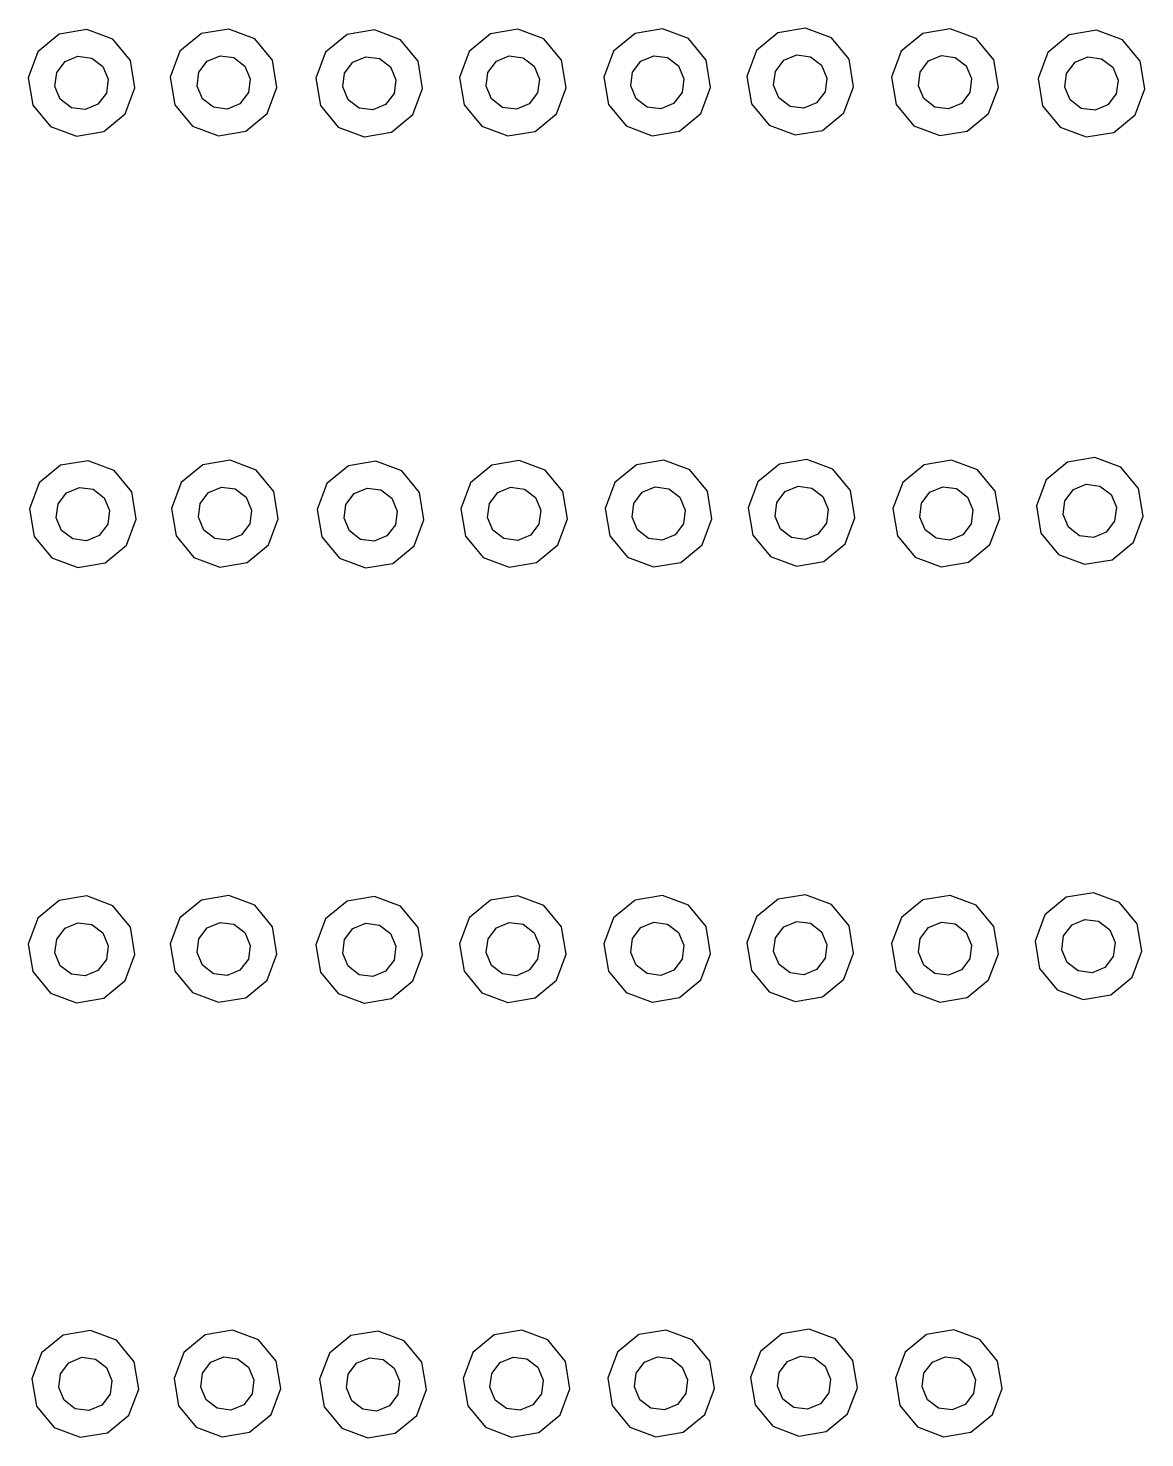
# Model space of a CAD drawing. Extents: x 7 to 220, y 5 to 125.
# Drawn here: x 57.92 to 77.6, y 64.55 to 89.39 of the extents above; entities that cross this region are included whole.
import ezdxf

# ---------------------------------------------------------------- set-up
doc = ezdxf.new("R2010")
doc.units = 0
doc.layers.add('ViasTop', color=7, linetype='CONTINUOUS')

msp = doc.modelspace()

# ---------------------------------------------------------------- linework, layer by layer
at = {"layer": 'ViasTop', "color": 1}
for p, q in [((58.468054, 89.288726), (58.09065, 88.977482)), ((58.950518, 89.369566), (58.468054, 89.288726)), ((59.408765, 89.198347), (58.950518, 89.369566)), ((59.720009, 88.820943), (59.408765, 89.198347)), ((60.971954, 89.296156), (60.59455, 88.984912)), ((61.454418, 89.376996), (60.971954, 89.296156)), ((61.912665, 89.205777), (61.454418, 89.376996)), ((62.223909, 88.828373), (61.912665, 89.205777)), ((63.539454, 89.280066), (63.16205, 88.968822)), ((64.021918, 89.360906), (63.539454, 89.280066)), ((64.480165, 89.189687), (64.021918, 89.360906)), ((64.791409, 88.812283), (64.480165, 89.189687)), ((66.069654, 89.293866), (65.69225, 88.982622)), ((66.552118, 89.374706), (66.069654, 89.293866)), ((67.010365, 89.203487), (66.552118, 89.374706)), ((67.321609, 88.826083), (67.010365, 89.203487)), ((68.616154, 89.298176), (68.23875, 88.986932)), ((69.098618, 89.379016), (68.616154, 89.298176)), ((69.556865, 89.207797), (69.098618, 89.379016)), ((69.868109, 88.830393), (69.556865, 89.207797)), ((71.136154, 89.311306), (70.75875, 89.000062)), ((71.618618, 89.392146), (71.136154, 89.311306)), ((72.076865, 89.220927), (71.618618, 89.392146)), ((72.388109, 88.843523), (72.076865, 89.220927)), ((73.687454, 89.299876), (73.31005, 88.988632)), ((74.169918, 89.380716), (73.687454, 89.299876)), ((74.628165, 89.209497), (74.169918, 89.380716)), ((74.939409, 88.832093), (74.628165, 89.209497)), ((76.269154, 89.276206), (75.89175, 88.964962)), ((76.751618, 89.357046), (76.269154, 89.276206)), ((77.209865, 89.185827), (76.751618, 89.357046)), ((77.521109, 88.808423), (77.209865, 89.185827)), ((58.09065, 88.977482), (57.919431, 88.519235)), ((60.59455, 88.984912), (60.423331, 88.526665)), ((63.16205, 88.968822), (62.990831, 88.510575)), ((65.69225, 88.982622), (65.521031, 88.524375)), ((68.23875, 88.986932), (68.067531, 88.528685)), ((70.75875, 89.000062), (70.587531, 88.541815)), ((71.239475, 88.825932), (71.465412, 88.920142)), ((71.465412, 88.920142), (71.708184, 88.888762)), ((73.31005, 88.988632), (73.138831, 88.530385)), ((75.89175, 88.964962), (75.720531, 88.506715)), ((58.422812, 88.608797), (58.571375, 88.803352)), ((58.571375, 88.803352), (58.797312, 88.897562)), ((58.797312, 88.897562), (59.040084, 88.866182)), ((59.040084, 88.866182), (59.234639, 88.717619)), ((59.234639, 88.717619), (59.328849, 88.491682)), ((59.800849, 88.338479), (59.720009, 88.820943)), ((60.926712, 88.616227), (61.075275, 88.810782)), ((61.075275, 88.810782), (61.301212, 88.904992)), ((61.301212, 88.904992), (61.543984, 88.873612)), ((61.543984, 88.873612), (61.738539, 88.725049)), ((61.738539, 88.725049), (61.832749, 88.499112)), ((62.304749, 88.345909), (62.223909, 88.828373)), ((63.494212, 88.600137), (63.642775, 88.794692)), ((63.642775, 88.794692), (63.868712, 88.888902)), ((63.868712, 88.888902), (64.111484, 88.857522)), ((64.111484, 88.857522), (64.306039, 88.708959)), ((64.306039, 88.708959), (64.400249, 88.483022)), ((64.872249, 88.329819), (64.791409, 88.812283)), ((66.024412, 88.613937), (66.172975, 88.808492)), ((66.172975, 88.808492), (66.398912, 88.902702)), ((66.398912, 88.902702), (66.641684, 88.871322)), ((66.641684, 88.871322), (66.836239, 88.722759)), ((66.836239, 88.722759), (66.930449, 88.496822)), ((67.402449, 88.343619), (67.321609, 88.826083)), ((68.570912, 88.618247), (68.719475, 88.812802)), ((68.719475, 88.812802), (68.945412, 88.907012)), ((68.945412, 88.907012), (69.188184, 88.875632)), ((69.188184, 88.875632), (69.382739, 88.727069)), ((69.382739, 88.727069), (69.476949, 88.501132)), ((69.948949, 88.347929), (69.868109, 88.830393)), ((71.090912, 88.631377), (71.239475, 88.825932)), ((71.708184, 88.888762), (71.902739, 88.740199)), ((71.902739, 88.740199), (71.996949, 88.514262)), ((72.468949, 88.361059), (72.388109, 88.843523)), ((73.642212, 88.619947), (73.790775, 88.814502)), ((73.790775, 88.814502), (74.016712, 88.908712)), ((74.016712, 88.908712), (74.259484, 88.877332)), ((74.259484, 88.877332), (74.454039, 88.728769)), ((74.454039, 88.728769), (74.548249, 88.502832)), ((75.020249, 88.349629), (74.939409, 88.832093)), ((76.223912, 88.596277), (76.372475, 88.790832)), ((76.372475, 88.790832), (76.598412, 88.885042)), ((76.598412, 88.885042), (76.841184, 88.853662)), ((76.841184, 88.853662), (77.035739, 88.705099)), ((77.035739, 88.705099), (77.129949, 88.479162)), ((77.601949, 88.325959), (77.521109, 88.808423)), ((57.919431, 88.519235), (58.000271, 88.036772)), ((58.391432, 88.366026), (58.422812, 88.608797)), ((59.328849, 88.491682), (59.297469, 88.248911)), ((60.423331, 88.526665), (60.504171, 88.044202)), ((60.895332, 88.373456), (60.926712, 88.616227)), ((61.832749, 88.499112), (61.801369, 88.256341)), ((62.990831, 88.510575), (63.071671, 88.028112)), ((63.462832, 88.357366), (63.494212, 88.600137)), ((64.400249, 88.483022), (64.368869, 88.240251)), ((65.521031, 88.524375), (65.601871, 88.041912)), ((65.993032, 88.371166), (66.024412, 88.613937)), ((66.930449, 88.496822), (66.899069, 88.254051)), ((68.067531, 88.528685), (68.148371, 88.046222)), ((68.539532, 88.375476), (68.570912, 88.618247)), ((69.476949, 88.501132), (69.445569, 88.258361)), ((70.587531, 88.541815), (70.668371, 88.059352)), ((71.059532, 88.388606), (71.090912, 88.631377)), ((71.996949, 88.514262), (71.965569, 88.271491)), ((73.138831, 88.530385), (73.219671, 88.047922)), ((73.610832, 88.377176), (73.642212, 88.619947)), ((74.548249, 88.502832), (74.516869, 88.260061)), ((75.720531, 88.506715), (75.801371, 88.024252)), ((76.192532, 88.353506), (76.223912, 88.596277)), ((77.129949, 88.479162), (77.098569, 88.236391)), ((58.485642, 88.140089), (58.391432, 88.366026)), ((59.297469, 88.248911), (59.148905, 88.054356)), ((59.629629, 87.880232), (59.800849, 88.338479)), ((60.989542, 88.147519), (60.895332, 88.373456)), ((61.801369, 88.256341), (61.652805, 88.061786)), ((62.133529, 87.887662), (62.304749, 88.345909)), ((63.557042, 88.131429), (63.462832, 88.357366)), ((64.368869, 88.240251), (64.220305, 88.045696)), ((64.701029, 87.871572), (64.872249, 88.329819)), ((66.087242, 88.145229), (65.993032, 88.371166)), ((66.899069, 88.254051), (66.750505, 88.059496)), ((67.231229, 87.885372), (67.402449, 88.343619)), ((68.633742, 88.149539), (68.539532, 88.375476)), ((69.445569, 88.258361), (69.297005, 88.063806)), ((69.777729, 87.889682), (69.948949, 88.347929)), ((71.153742, 88.162669), (71.059532, 88.388606)), ((71.965569, 88.271491), (71.817005, 88.076936)), ((72.297729, 87.902812), (72.468949, 88.361059)), ((73.705042, 88.151239), (73.610832, 88.377176)), ((74.516869, 88.260061), (74.368305, 88.065506)), ((74.849029, 87.891382), (75.020249, 88.349629)), ((76.286742, 88.127569), (76.192532, 88.353506)), ((77.098569, 88.236391), (76.950005, 88.041836)), ((77.430729, 87.867712), (77.601949, 88.325959)), ((58.000271, 88.036772), (58.311515, 87.659368)), ((58.680197, 87.991526), (58.485642, 88.140089)), ((58.922969, 87.960146), (58.680197, 87.991526)), ((59.148905, 88.054356), (58.922969, 87.960146)), ((60.504171, 88.044202), (60.815415, 87.666798)), ((61.184097, 87.998956), (60.989542, 88.147519)), ((61.426869, 87.967576), (61.184097, 87.998956)), ((61.652805, 88.061786), (61.426869, 87.967576)), ((63.071671, 88.028112), (63.382915, 87.650708)), ((63.751597, 87.982866), (63.557042, 88.131429)), ((63.994369, 87.951486), (63.751597, 87.982866)), ((64.220305, 88.045696), (63.994369, 87.951486)), ((65.601871, 88.041912), (65.913115, 87.664508)), ((66.281797, 87.996666), (66.087242, 88.145229)), ((66.524569, 87.965286), (66.281797, 87.996666)), ((66.750505, 88.059496), (66.524569, 87.965286)), ((68.148371, 88.046222), (68.459615, 87.668818)), ((68.828297, 88.000976), (68.633742, 88.149539)), ((69.071069, 87.969596), (68.828297, 88.000976)), ((69.297005, 88.063806), (69.071069, 87.969596)), ((70.668371, 88.059352), (70.979615, 87.681948)), ((71.348297, 88.014106), (71.153742, 88.162669)), ((71.591069, 87.982726), (71.348297, 88.014106)), ((71.817005, 88.076936), (71.591069, 87.982726)), ((73.219671, 88.047922), (73.530915, 87.670518)), ((73.899597, 88.002676), (73.705042, 88.151239)), ((74.142369, 87.971296), (73.899597, 88.002676)), ((74.368305, 88.065506), (74.142369, 87.971296)), ((75.801371, 88.024252), (76.112615, 87.646848)), ((76.481297, 87.979006), (76.286742, 88.127569)), ((76.724069, 87.947626), (76.481297, 87.979006)), ((76.950005, 88.041836), (76.724069, 87.947626)), ((59.252225, 87.568988), (59.629629, 87.880232)), ((61.756125, 87.576418), (62.133529, 87.887662)), ((64.323625, 87.560328), (64.701029, 87.871572)), ((66.853825, 87.574128), (67.231229, 87.885372)), ((69.400325, 87.578438), (69.777729, 87.889682)), ((70.979615, 87.681948), (71.437862, 87.510728)), ((71.920325, 87.591568), (72.297729, 87.902812)), ((74.471625, 87.580138), (74.849029, 87.891382)), ((77.053325, 87.556468), (77.430729, 87.867712)), ((58.311515, 87.659368), (58.769762, 87.488148)), ((58.769762, 87.488148), (59.252225, 87.568988)), ((60.815415, 87.666798), (61.273662, 87.495578)), ((61.273662, 87.495578), (61.756125, 87.576418)), ((63.382915, 87.650708), (63.841162, 87.479488)), ((63.841162, 87.479488), (64.323625, 87.560328)), ((65.913115, 87.664508), (66.371362, 87.493288)), ((66.371362, 87.493288), (66.853825, 87.574128)), ((68.459615, 87.668818), (68.917862, 87.497598)), ((68.917862, 87.497598), (69.400325, 87.578438)), ((71.437862, 87.510728), (71.920325, 87.591568)), ((73.530915, 87.670518), (73.989162, 87.499298)), ((73.989162, 87.499298), (74.471625, 87.580138)), ((76.112615, 87.646848), (76.570862, 87.475628)), ((76.570862, 87.475628), (77.053325, 87.556468)), ((58.974318, 81.770776), (58.491854, 81.689936)), ((59.432565, 81.599557), (58.974318, 81.770776)), ((61.478218, 81.778176), (60.995754, 81.697336)), ((61.936465, 81.606957), (61.478218, 81.778176)), ((64.045718, 81.762076), (63.563254, 81.681236)), ((64.503965, 81.590857), (64.045718, 81.762076)), ((66.575918, 81.775876), (66.093454, 81.695036)), ((67.034165, 81.604657), (66.575918, 81.775876)), ((69.122418, 81.780176), (68.639954, 81.699336)), ((69.580665, 81.608957), (69.122418, 81.780176)), ((71.642418, 81.793276), (71.159954, 81.712436)), ((72.100665, 81.622057), (71.642418, 81.793276)), ((74.193718, 81.781876), (73.711254, 81.701036)), ((74.651965, 81.610657), (74.193718, 81.781876)), ((76.239654, 81.746836), (75.86225, 81.435592)), ((76.722118, 81.827676), (76.239654, 81.746836)), ((77.180365, 81.656457), (76.722118, 81.827676)), ((58.491854, 81.689936), (58.11445, 81.378692)), ((59.743809, 81.222153), (59.432565, 81.599557)), ((60.995754, 81.697336), (60.61835, 81.386092)), ((62.247709, 81.229553), (61.936465, 81.606957)), ((63.563254, 81.681236), (63.18585, 81.369992)), ((64.815209, 81.213453), (64.503965, 81.590857)), ((66.093454, 81.695036), (65.71605, 81.383792)), ((67.345409, 81.227253), (67.034165, 81.604657)), ((68.639954, 81.699336), (68.26255, 81.388092)), ((69.891909, 81.231553), (69.580665, 81.608957)), ((71.159954, 81.712436), (70.78255, 81.401192)), ((72.411909, 81.244653), (72.100665, 81.622057)), ((73.711254, 81.701036), (73.33385, 81.389792)), ((74.963209, 81.233253), (74.651965, 81.610657)), ((77.491609, 81.279053), (77.180365, 81.656457)), ((58.11445, 81.378692), (57.943231, 80.920445)), ((58.595175, 81.204562), (58.821112, 81.298772)), ((58.821112, 81.298772), (59.063884, 81.267392)), ((59.063884, 81.267392), (59.258439, 81.118829)), ((59.824649, 80.739689), (59.743809, 81.222153)), ((60.61835, 81.386092), (60.447131, 80.927845)), ((61.099075, 81.211962), (61.325012, 81.306172)), ((61.325012, 81.306172), (61.567784, 81.274792)), ((61.567784, 81.274792), (61.762339, 81.126229)), ((62.328549, 80.747089), (62.247709, 81.229553)), ((63.18585, 81.369992), (63.014631, 80.911745)), ((63.666575, 81.195862), (63.892512, 81.290072)), ((63.892512, 81.290072), (64.135284, 81.258692)), ((64.135284, 81.258692), (64.329839, 81.110129)), ((65.71605, 81.383792), (65.544831, 80.925545)), ((66.196775, 81.209662), (66.422712, 81.303872)), ((66.422712, 81.303872), (66.665484, 81.272492)), ((66.665484, 81.272492), (66.860039, 81.123929)), ((67.426249, 80.744789), (67.345409, 81.227253)), ((68.26255, 81.388092), (68.091331, 80.929845)), ((68.743275, 81.213962), (68.969212, 81.308172)), ((68.969212, 81.308172), (69.211984, 81.276792)), ((69.211984, 81.276792), (69.406539, 81.128229)), ((69.972749, 80.749089), (69.891909, 81.231553)), ((70.78255, 81.401192), (70.611331, 80.942945)), ((71.114712, 81.032507), (71.263275, 81.227062)), ((71.263275, 81.227062), (71.489212, 81.321272)), ((71.489212, 81.321272), (71.731984, 81.289892)), ((71.731984, 81.289892), (71.926539, 81.141329)), ((72.492749, 80.762189), (72.411909, 81.244653)), ((73.33385, 81.389792), (73.162631, 80.931545)), ((73.814575, 81.215662), (74.040512, 81.309872)), ((74.040512, 81.309872), (74.283284, 81.278492)), ((74.283284, 81.278492), (74.477839, 81.129929)), ((75.044049, 80.750789), (74.963209, 81.233253)), ((75.86225, 81.435592), (75.691031, 80.977345)), ((76.194412, 81.066907), (76.342975, 81.261462)), ((76.342975, 81.261462), (76.568912, 81.355672)), ((76.568912, 81.355672), (76.811684, 81.324292)), ((76.811684, 81.324292), (77.006239, 81.175729)), ((77.572449, 80.796589), (77.491609, 81.279053)), ((58.415232, 80.767236), (58.446612, 81.010007)), ((58.446612, 81.010007), (58.595175, 81.204562)), ((59.258439, 81.118829), (59.352649, 80.892892)), ((60.919132, 80.774636), (60.950512, 81.017407)), ((60.950512, 81.017407), (61.099075, 81.211962)), ((61.762339, 81.126229), (61.856549, 80.900292)), ((63.486632, 80.758536), (63.518012, 81.001307)), ((63.518012, 81.001307), (63.666575, 81.195862)), ((64.329839, 81.110129), (64.424049, 80.884192)), ((64.896049, 80.730989), (64.815209, 81.213453)), ((66.016832, 80.772336), (66.048212, 81.015107)), ((66.048212, 81.015107), (66.196775, 81.209662)), ((66.860039, 81.123929), (66.954249, 80.897992)), ((68.563332, 80.776636), (68.594712, 81.019407)), ((68.594712, 81.019407), (68.743275, 81.213962)), ((69.406539, 81.128229), (69.500749, 80.902292)), ((71.083332, 80.789736), (71.114712, 81.032507)), ((71.926539, 81.141329), (72.020749, 80.915392)), ((73.634632, 80.778336), (73.666012, 81.021107)), ((73.666012, 81.021107), (73.814575, 81.215662)), ((74.477839, 81.129929), (74.572049, 80.903992)), ((75.691031, 80.977345), (75.771871, 80.494882)), ((76.163032, 80.824136), (76.194412, 81.066907)), ((77.006239, 81.175729), (77.100449, 80.949792)), ((57.943231, 80.920445), (58.024071, 80.437982)), ((58.509442, 80.541299), (58.415232, 80.767236)), ((59.352649, 80.892892), (59.321269, 80.650121)), ((59.653429, 80.281442), (59.824649, 80.739689)), ((60.447131, 80.927845), (60.527971, 80.445382)), ((61.013342, 80.548699), (60.919132, 80.774636)), ((61.856549, 80.900292), (61.825169, 80.657521)), ((62.157329, 80.288842), (62.328549, 80.747089)), ((63.014631, 80.911745), (63.095471, 80.429282)), ((63.580842, 80.532599), (63.486632, 80.758536)), ((64.424049, 80.884192), (64.392669, 80.641421)), ((64.724829, 80.272742), (64.896049, 80.730989)), ((65.544831, 80.925545), (65.625671, 80.443082)), ((66.111042, 80.546399), (66.016832, 80.772336)), ((66.954249, 80.897992), (66.922869, 80.655221)), ((67.255029, 80.286542), (67.426249, 80.744789)), ((68.091331, 80.929845), (68.172171, 80.447382)), ((68.657542, 80.550699), (68.563332, 80.776636)), ((69.500749, 80.902292), (69.469369, 80.659521)), ((69.801529, 80.290842), (69.972749, 80.749089)), ((70.611331, 80.942945), (70.692171, 80.460482)), ((71.177542, 80.563799), (71.083332, 80.789736)), ((72.020749, 80.915392), (71.989369, 80.672621)), ((72.321529, 80.303942), (72.492749, 80.762189)), ((73.162631, 80.931545), (73.243471, 80.449082)), ((73.728842, 80.552399), (73.634632, 80.778336)), ((74.572049, 80.903992), (74.540669, 80.661221)), ((74.872829, 80.292542), (75.044049, 80.750789)), ((76.257242, 80.598199), (76.163032, 80.824136)), ((77.100449, 80.949792), (77.069069, 80.707021)), ((77.401229, 80.338342), (77.572449, 80.796589)), ((58.703997, 80.392736), (58.509442, 80.541299)), ((59.321269, 80.650121), (59.172705, 80.455566)), ((61.207897, 80.400136), (61.013342, 80.548699)), ((61.825169, 80.657521), (61.676605, 80.462966)), ((63.775397, 80.384036), (63.580842, 80.532599)), ((64.392669, 80.641421), (64.244105, 80.446866)), ((66.305597, 80.397836), (66.111042, 80.546399)), ((66.922869, 80.655221), (66.774305, 80.460666)), ((68.852097, 80.402136), (68.657542, 80.550699)), ((69.469369, 80.659521), (69.320805, 80.464966)), ((71.372097, 80.415236), (71.177542, 80.563799)), ((71.840805, 80.478066), (71.614869, 80.383856)), ((71.989369, 80.672621), (71.840805, 80.478066)), ((73.923397, 80.403836), (73.728842, 80.552399)), ((74.540669, 80.661221), (74.392105, 80.466666)), ((75.771871, 80.494882), (76.083115, 80.117478)), ((76.451797, 80.449636), (76.257242, 80.598199)), ((76.920505, 80.512466), (76.694569, 80.418256)), ((77.069069, 80.707021), (76.920505, 80.512466)), ((58.024071, 80.437982), (58.335315, 80.060578)), ((58.946769, 80.361356), (58.703997, 80.392736)), ((59.172705, 80.455566), (58.946769, 80.361356)), ((59.276025, 79.970198), (59.653429, 80.281442)), ((60.527971, 80.445382), (60.839215, 80.067978)), ((61.450669, 80.368756), (61.207897, 80.400136)), ((61.676605, 80.462966), (61.450669, 80.368756)), ((61.779925, 79.977598), (62.157329, 80.288842)), ((63.095471, 80.429282), (63.406715, 80.051878)), ((64.018169, 80.352656), (63.775397, 80.384036)), ((64.244105, 80.446866), (64.018169, 80.352656)), ((64.347425, 79.961498), (64.724829, 80.272742)), ((65.625671, 80.443082), (65.936915, 80.065678)), ((66.548369, 80.366456), (66.305597, 80.397836)), ((66.774305, 80.460666), (66.548369, 80.366456)), ((66.877625, 79.975298), (67.255029, 80.286542)), ((68.172171, 80.447382), (68.483415, 80.069978)), ((69.094869, 80.370756), (68.852097, 80.402136)), ((69.320805, 80.464966), (69.094869, 80.370756)), ((69.424125, 79.979598), (69.801529, 80.290842)), ((70.692171, 80.460482), (71.003415, 80.083078)), ((71.614869, 80.383856), (71.372097, 80.415236)), ((71.944125, 79.992698), (72.321529, 80.303942)), ((73.243471, 80.449082), (73.554715, 80.071678)), ((74.166169, 80.372456), (73.923397, 80.403836)), ((74.392105, 80.466666), (74.166169, 80.372456)), ((74.495425, 79.981298), (74.872829, 80.292542)), ((76.694569, 80.418256), (76.451797, 80.449636)), ((77.023825, 80.027098), (77.401229, 80.338342)), ((58.335315, 80.060578), (58.793562, 79.889358)), ((60.839215, 80.067978), (61.297462, 79.896758)), ((63.406715, 80.051878), (63.864962, 79.880658)), ((65.936915, 80.065678), (66.395162, 79.894458)), ((68.483415, 80.069978), (68.941662, 79.898758)), ((68.941662, 79.898758), (69.424125, 79.979598)), ((71.003415, 80.083078), (71.461662, 79.911858)), ((71.461662, 79.911858), (71.944125, 79.992698)), ((73.554715, 80.071678), (74.012962, 79.900458)), ((74.012962, 79.900458), (74.495425, 79.981298)), ((76.083115, 80.117478), (76.541362, 79.946258)), ((76.541362, 79.946258), (77.023825, 80.027098)), ((58.793562, 79.889358), (59.276025, 79.970198)), ((61.297462, 79.896758), (61.779925, 79.977598)), ((63.864962, 79.880658), (64.347425, 79.961498)), ((66.395162, 79.894458), (66.877625, 79.975298)), ((58.468254, 74.020636), (58.09085, 73.709392)), ((58.950718, 74.101476), (58.468254, 74.020636)), ((59.408965, 73.930257), (58.950718, 74.101476)), ((60.972154, 74.028036), (60.59475, 73.716792)), ((61.454618, 74.108876), (60.972154, 74.028036)), ((61.912865, 73.937657), (61.454618, 74.108876)), ((64.022118, 74.092776), (63.539654, 74.011936)), ((64.480365, 73.921557), (64.022118, 74.092776)), ((66.069854, 74.025736), (65.69245, 73.714492)), ((66.552318, 74.106576), (66.069854, 74.025736)), ((67.010565, 73.935357), (66.552318, 74.106576)), ((68.616354, 74.030036), (68.23895, 73.718792)), ((69.098818, 74.110876), (68.616354, 74.030036)), ((69.557065, 73.939657), (69.098818, 74.110876)), ((71.136354, 74.043136), (70.75895, 73.731892)), ((71.618818, 74.123976), (71.136354, 74.043136)), ((72.077065, 73.952757), (71.618818, 74.123976)), ((73.687654, 74.031736), (73.31025, 73.720492)), ((74.170118, 74.112576), (73.687654, 74.031736)), ((74.628365, 73.941357), (74.170118, 74.112576)), ((76.216054, 74.077536), (75.83865, 73.766292)), ((76.698518, 74.158376), (76.216054, 74.077536)), ((77.156765, 73.987157), (76.698518, 74.158376)), ((59.720209, 73.552853), (59.408965, 73.930257)), ((62.224109, 73.560253), (61.912865, 73.937657)), ((63.539654, 74.011936), (63.16225, 73.700692)), ((64.791609, 73.544153), (64.480365, 73.921557)), ((67.321809, 73.557953), (67.010565, 73.935357)), ((69.868309, 73.562253), (69.557065, 73.939657)), ((72.388309, 73.575353), (72.077065, 73.952757)), ((74.939609, 73.563953), (74.628365, 73.941357)), ((77.468009, 73.609753), (77.156765, 73.987157)), ((58.09085, 73.709392), (57.919631, 73.251145)), ((58.423012, 73.340707), (58.571575, 73.535262)), ((58.571575, 73.535262), (58.797512, 73.629472)), ((58.797512, 73.629472), (59.040284, 73.598092)), ((59.040284, 73.598092), (59.234839, 73.449529)), ((59.801049, 73.070389), (59.720209, 73.552853)), ((60.59475, 73.716792), (60.423531, 73.258545)), ((60.926912, 73.348107), (61.075475, 73.542662)), ((61.075475, 73.542662), (61.301412, 73.636872)), ((61.301412, 73.636872), (61.544184, 73.605492)), ((61.544184, 73.605492), (61.738739, 73.456929)), ((62.304949, 73.077789), (62.224109, 73.560253)), ((63.16225, 73.700692), (62.991031, 73.242445)), ((63.494412, 73.332007), (63.642975, 73.526562)), ((63.642975, 73.526562), (63.868912, 73.620772)), ((63.868912, 73.620772), (64.111684, 73.589392)), ((64.111684, 73.589392), (64.306239, 73.440829)), ((64.872449, 73.061689), (64.791609, 73.544153)), ((65.69245, 73.714492), (65.521231, 73.256245)), ((66.024612, 73.345807), (66.173175, 73.540362)), ((66.173175, 73.540362), (66.399112, 73.634572)), ((66.399112, 73.634572), (66.641884, 73.603192)), ((66.641884, 73.603192), (66.836439, 73.454629)), ((67.402649, 73.075489), (67.321809, 73.557953)), ((68.23895, 73.718792), (68.067731, 73.260545)), ((68.571112, 73.350107), (68.719675, 73.544662)), ((68.719675, 73.544662), (68.945612, 73.638872)), ((68.945612, 73.638872), (69.188384, 73.607492)), ((69.188384, 73.607492), (69.382939, 73.458929)), ((69.949149, 73.079789), (69.868309, 73.562253)), ((70.75895, 73.731892), (70.587731, 73.273645)), ((71.091112, 73.363207), (71.239675, 73.557762)), ((71.239675, 73.557762), (71.465612, 73.651972)), ((71.465612, 73.651972), (71.708384, 73.620592)), ((71.708384, 73.620592), (71.902939, 73.472029)), ((72.469149, 73.092889), (72.388309, 73.575353)), ((73.31025, 73.720492), (73.139031, 73.262245)), ((73.642412, 73.351807), (73.790975, 73.546362)), ((73.790975, 73.546362), (74.016912, 73.640572)), ((74.016912, 73.640572), (74.259684, 73.609192)), ((74.259684, 73.609192), (74.454239, 73.460629)), ((75.020449, 73.081489), (74.939609, 73.563953)), ((75.83865, 73.766292), (75.667431, 73.308045)), ((76.170812, 73.397607), (76.319375, 73.592162)), ((76.319375, 73.592162), (76.545312, 73.686372)), ((76.545312, 73.686372), (76.788084, 73.654992)), ((76.788084, 73.654992), (76.982639, 73.506429)), ((77.548849, 73.127289), (77.468009, 73.609753)), ((58.391632, 73.097936), (58.423012, 73.340707)), ((59.234839, 73.449529), (59.329049, 73.223592)), ((60.895532, 73.105336), (60.926912, 73.348107)), ((61.738739, 73.456929), (61.832949, 73.230992)), ((63.463032, 73.089236), (63.494412, 73.332007)), ((64.306239, 73.440829), (64.400449, 73.214892)), ((65.993232, 73.103036), (66.024612, 73.345807)), ((66.836439, 73.454629), (66.930649, 73.228692)), ((68.539732, 73.107336), (68.571112, 73.350107)), ((69.382939, 73.458929), (69.477149, 73.232992)), ((70.587731, 73.273645), (70.668571, 72.791182)), ((71.059732, 73.120436), (71.091112, 73.363207)), ((71.902939, 73.472029), (71.997149, 73.246092)), ((73.611032, 73.109036), (73.642412, 73.351807)), ((74.454239, 73.460629), (74.548449, 73.234692)), ((75.667431, 73.308045), (75.748271, 72.825582)), ((76.139432, 73.154836), (76.170812, 73.397607)), ((76.982639, 73.506429), (77.076849, 73.280492)), ((77.076849, 73.280492), (77.045469, 73.037721)), ((57.919631, 73.251145), (58.000471, 72.768682)), ((58.485842, 72.871999), (58.391632, 73.097936)), ((59.329049, 73.223592), (59.297669, 72.980821)), ((59.629829, 72.612142), (59.801049, 73.070389)), ((60.423531, 73.258545), (60.504371, 72.776082)), ((60.989742, 72.879399), (60.895532, 73.105336)), ((61.832949, 73.230992), (61.801569, 72.988221)), ((62.133729, 72.619542), (62.304949, 73.077789)), ((62.991031, 73.242445), (63.071871, 72.759982)), ((63.557242, 72.863299), (63.463032, 73.089236)), ((64.400449, 73.214892), (64.369069, 72.972121)), ((64.701229, 72.603442), (64.872449, 73.061689)), ((65.521231, 73.256245), (65.602071, 72.773782)), ((66.087442, 72.877099), (65.993232, 73.103036)), ((66.930649, 73.228692), (66.899269, 72.985921)), ((67.231429, 72.617242), (67.402649, 73.075489)), ((68.067731, 73.260545), (68.148571, 72.778082)), ((68.633942, 72.881399), (68.539732, 73.107336)), ((69.477149, 73.232992), (69.445769, 72.990221)), ((69.777929, 72.621542), (69.949149, 73.079789)), ((71.153942, 72.894499), (71.059732, 73.120436)), ((71.997149, 73.246092), (71.965769, 73.003321)), ((72.297929, 72.634642), (72.469149, 73.092889)), ((73.139031, 73.262245), (73.219871, 72.779782)), ((73.705242, 72.883099), (73.611032, 73.109036)), ((74.548449, 73.234692), (74.517069, 72.991921)), ((74.849229, 72.623242), (75.020449, 73.081489)), ((76.233642, 72.928899), (76.139432, 73.154836)), ((77.045469, 73.037721), (76.896905, 72.843166)), ((77.377629, 72.669042), (77.548849, 73.127289)), ((58.680397, 72.723436), (58.485842, 72.871999)), ((59.149105, 72.786266), (58.923169, 72.692056)), ((59.297669, 72.980821), (59.149105, 72.786266)), ((60.504371, 72.776082), (60.815615, 72.398678)), ((61.184297, 72.730836), (60.989742, 72.879399)), ((61.653005, 72.793666), (61.427069, 72.699456)), ((61.801569, 72.988221), (61.653005, 72.793666)), ((63.751797, 72.714736), (63.557242, 72.863299)), ((64.220505, 72.777566), (63.994569, 72.683356)), ((64.369069, 72.972121), (64.220505, 72.777566)), ((66.281997, 72.728536), (66.087442, 72.877099)), ((66.750705, 72.791366), (66.524769, 72.697156)), ((66.899269, 72.985921), (66.750705, 72.791366)), ((68.148571, 72.778082), (68.459815, 72.400678)), ((68.828497, 72.732836), (68.633942, 72.881399)), ((69.297205, 72.795666), (69.071269, 72.701456)), ((69.445769, 72.990221), (69.297205, 72.795666)), ((70.668571, 72.791182), (70.979815, 72.413778)), ((71.348497, 72.745936), (71.153942, 72.894499)), ((71.817205, 72.808766), (71.591269, 72.714556)), ((71.965769, 73.003321), (71.817205, 72.808766)), ((73.219871, 72.779782), (73.531115, 72.402378)), ((73.899797, 72.734536), (73.705242, 72.883099)), ((74.368505, 72.797366), (74.142569, 72.703156)), ((74.517069, 72.991921), (74.368505, 72.797366)), ((75.748271, 72.825582), (76.059515, 72.448178)), ((76.428197, 72.780336), (76.233642, 72.928899)), ((76.670969, 72.748956), (76.428197, 72.780336)), ((76.896905, 72.843166), (76.670969, 72.748956)), ((58.000471, 72.768682), (58.311715, 72.391278)), ((58.923169, 72.692056), (58.680397, 72.723436)), ((59.252425, 72.300898), (59.629829, 72.612142)), ((61.427069, 72.699456), (61.184297, 72.730836)), ((61.756325, 72.308298), (62.133729, 72.619542)), ((63.071871, 72.759982), (63.383115, 72.382578)), ((63.994569, 72.683356), (63.751797, 72.714736)), ((64.323825, 72.292198), (64.701229, 72.603442)), ((65.602071, 72.773782), (65.913315, 72.396378)), ((66.524769, 72.697156), (66.281997, 72.728536)), ((66.854025, 72.305998), (67.231429, 72.617242)), ((69.071269, 72.701456), (68.828497, 72.732836)), ((69.400525, 72.310298), (69.777929, 72.621542)), ((71.591269, 72.714556), (71.348497, 72.745936)), ((71.920525, 72.323398), (72.297929, 72.634642)), ((74.142569, 72.703156), (73.899797, 72.734536)), ((74.471825, 72.311998), (74.849229, 72.623242)), ((77.000225, 72.357798), (77.377629, 72.669042)), ((58.311715, 72.391278), (58.769962, 72.220058)), ((58.769962, 72.220058), (59.252425, 72.300898)), ((60.815615, 72.398678), (61.273862, 72.227458)), ((61.273862, 72.227458), (61.756325, 72.308298)), ((63.383115, 72.382578), (63.841362, 72.211358)), ((63.841362, 72.211358), (64.323825, 72.292198)), ((65.913315, 72.396378), (66.371562, 72.225158)), ((66.371562, 72.225158), (66.854025, 72.305998)), ((68.459815, 72.400678), (68.918062, 72.229458)), ((68.918062, 72.229458), (69.400525, 72.310298)), ((70.979815, 72.413778), (71.438062, 72.242558)), ((71.438062, 72.242558), (71.920525, 72.323398)), ((73.531115, 72.402378), (73.989362, 72.231158)), ((73.989362, 72.231158), (74.471825, 72.311998)), ((76.059515, 72.448178), (76.517762, 72.276958)), ((76.517762, 72.276958), (77.000225, 72.357798)), ((58.534454, 66.363336), (58.15705, 66.052092)), ((59.016918, 66.444176), (58.534454, 66.363336)), ((59.475165, 66.272957), (59.016918, 66.444176)), ((61.038354, 66.370836), (60.66095, 66.059592)), ((61.520818, 66.451676), (61.038354, 66.370836)), ((61.979065, 66.280457), (61.520818, 66.451676)), ((63.605854, 66.354736), (63.22845, 66.043492)), ((64.088318, 66.435576), (63.605854, 66.354736)), ((64.546565, 66.264357), (64.088318, 66.435576)), ((66.136054, 66.368536), (65.75865, 66.057292)), ((66.618518, 66.449376), (66.136054, 66.368536)), ((67.076765, 66.278157), (66.618518, 66.449376)), ((68.682554, 66.372836), (68.30515, 66.061592)), ((69.165018, 66.453676), (68.682554, 66.372836)), ((69.623265, 66.282457), (69.165018, 66.453676)), ((71.202554, 66.385936), (70.82515, 66.074692)), ((71.685018, 66.466776), (71.202554, 66.385936)), ((72.143265, 66.295557), (71.685018, 66.466776)), ((73.753854, 66.374536), (73.37645, 66.063292)), ((74.236318, 66.455376), (73.753854, 66.374536)), ((74.694565, 66.284157), (74.236318, 66.455376)), ((59.786409, 65.895553), (59.475165, 66.272957)), ((62.290309, 65.903053), (61.979065, 66.280457)), ((64.857809, 65.886953), (64.546565, 66.264357)), ((67.388009, 65.900753), (67.076765, 66.278157)), ((69.934509, 65.905053), (69.623265, 66.282457)), ((70.82515, 66.074692), (70.653931, 65.616445)), ((72.454509, 65.918153), (72.143265, 66.295557)), ((75.005809, 65.906753), (74.694565, 66.284157)), ((58.15705, 66.052092), (57.985831, 65.593845)), ((58.489212, 65.683407), (58.637775, 65.877962)), ((58.637775, 65.877962), (58.863712, 65.972172)), ((58.863712, 65.972172), (59.106484, 65.940792)), ((59.106484, 65.940792), (59.301039, 65.792229)), ((59.867249, 65.413089), (59.786409, 65.895553)), ((60.66095, 66.059592), (60.489731, 65.601345)), ((60.993112, 65.690907), (61.141675, 65.885462)), ((61.141675, 65.885462), (61.367612, 65.979672)), ((61.367612, 65.979672), (61.610384, 65.948292)), ((61.610384, 65.948292), (61.804939, 65.799729)), ((62.371149, 65.420589), (62.290309, 65.903053)), ((63.22845, 66.043492), (63.057231, 65.585245)), ((63.560612, 65.674807), (63.709175, 65.869362)), ((63.709175, 65.869362), (63.935112, 65.963572)), ((63.935112, 65.963572), (64.177884, 65.932192)), ((64.177884, 65.932192), (64.372439, 65.783629)), ((64.938649, 65.404489), (64.857809, 65.886953)), ((65.75865, 66.057292), (65.587431, 65.599045)), ((66.090812, 65.688607), (66.239375, 65.883162)), ((66.239375, 65.883162), (66.465312, 65.977372)), ((66.465312, 65.977372), (66.708084, 65.945992)), ((66.708084, 65.945992), (66.902639, 65.797429)), ((67.468849, 65.418289), (67.388009, 65.900753)), ((68.30515, 66.061592), (68.133931, 65.603345)), ((68.637312, 65.692907), (68.785875, 65.887462)), ((68.785875, 65.887462), (69.011812, 65.981672)), ((69.011812, 65.981672), (69.254584, 65.950292)), ((69.254584, 65.950292), (69.449139, 65.801729)), ((70.015349, 65.422589), (69.934509, 65.905053)), ((71.157312, 65.706007), (71.305875, 65.900562)), ((71.305875, 65.900562), (71.531812, 65.994772)), ((71.531812, 65.994772), (71.774584, 65.963392)), ((71.774584, 65.963392), (71.969139, 65.814829)), ((72.535349, 65.435689), (72.454509, 65.918153)), ((73.37645, 66.063292), (73.205231, 65.605045)), ((73.708612, 65.694607), (73.857175, 65.889162)), ((73.857175, 65.889162), (74.083112, 65.983372)), ((74.083112, 65.983372), (74.325884, 65.951992)), ((74.325884, 65.951992), (74.520439, 65.803429)), ((75.086649, 65.424289), (75.005809, 65.906753)), ((57.985831, 65.593845), (58.066671, 65.111382)), ((58.457832, 65.440636), (58.489212, 65.683407)), ((59.301039, 65.792229), (59.395249, 65.566292)), ((60.489731, 65.601345), (60.570571, 65.118882)), ((60.961732, 65.448136), (60.993112, 65.690907)), ((61.804939, 65.799729), (61.899149, 65.573792)), ((61.899149, 65.573792), (61.867769, 65.331021)), ((63.057231, 65.585245), (63.138071, 65.102782)), ((63.529232, 65.432036), (63.560612, 65.674807)), ((64.372439, 65.783629), (64.466649, 65.557692)), ((65.587431, 65.599045), (65.668271, 65.116582)), ((66.059432, 65.445836), (66.090812, 65.688607)), ((66.902639, 65.797429), (66.996849, 65.571492)), ((68.133931, 65.603345), (68.214771, 65.120882)), ((68.605932, 65.450136), (68.637312, 65.692907)), ((69.449139, 65.801729), (69.543349, 65.575792)), ((69.543349, 65.575792), (69.511969, 65.333021)), ((70.653931, 65.616445), (70.734771, 65.133982)), ((71.125932, 65.463236), (71.157312, 65.706007)), ((71.969139, 65.814829), (72.063349, 65.588892)), ((72.063349, 65.588892), (72.031969, 65.346121)), ((73.205231, 65.605045), (73.286071, 65.122582)), ((73.677232, 65.451836), (73.708612, 65.694607)), ((74.520439, 65.803429), (74.614649, 65.577492)), ((74.614649, 65.577492), (74.583269, 65.334721)), ((58.552042, 65.214699), (58.457832, 65.440636)), ((59.395249, 65.566292), (59.363869, 65.323521)), ((59.696029, 64.954842), (59.867249, 65.413089)), ((61.055942, 65.222199), (60.961732, 65.448136)), ((61.867769, 65.331021), (61.719205, 65.136466)), ((62.199929, 64.962342), (62.371149, 65.420589)), ((63.623442, 65.206099), (63.529232, 65.432036)), ((64.466649, 65.557692), (64.435269, 65.314921)), ((64.767429, 64.946242), (64.938649, 65.404489)), ((66.153642, 65.219899), (66.059432, 65.445836)), ((66.965469, 65.328721), (66.816905, 65.134166)), ((66.996849, 65.571492), (66.965469, 65.328721)), ((67.297629, 64.960042), (67.468849, 65.418289)), ((68.700142, 65.224199), (68.605932, 65.450136)), ((69.511969, 65.333021), (69.363405, 65.138466)), ((69.844129, 64.964342), (70.015349, 65.422589)), ((71.220142, 65.237299), (71.125932, 65.463236)), ((72.031969, 65.346121), (71.883405, 65.151566)), ((72.364129, 64.977442), (72.535349, 65.435689)), ((73.771442, 65.225899), (73.677232, 65.451836)), ((74.583269, 65.334721), (74.434705, 65.140166)), ((74.915429, 64.966042), (75.086649, 65.424289)), ((58.066671, 65.111382), (58.377915, 64.733978)), ((58.746597, 65.066136), (58.552042, 65.214699)), ((59.215305, 65.128966), (58.989369, 65.034756)), ((59.363869, 65.323521), (59.215305, 65.128966)), ((60.570571, 65.118882), (60.881815, 64.741478)), ((61.250497, 65.073636), (61.055942, 65.222199)), ((61.719205, 65.136466), (61.493269, 65.042256)), ((63.138071, 65.102782), (63.449315, 64.725378)), ((63.817997, 65.057536), (63.623442, 65.206099)), ((64.286705, 65.120366), (64.060769, 65.026156)), ((64.435269, 65.314921), (64.286705, 65.120366)), ((65.668271, 65.116582), (65.979515, 64.739178)), ((66.348197, 65.071336), (66.153642, 65.219899)), ((66.816905, 65.134166), (66.590969, 65.039956)), ((68.214771, 65.120882), (68.526015, 64.743478)), ((68.894697, 65.075636), (68.700142, 65.224199)), ((69.137469, 65.044256), (68.894697, 65.075636)), ((69.363405, 65.138466), (69.137469, 65.044256)), ((70.734771, 65.133982), (71.046015, 64.756578)), ((71.414697, 65.088736), (71.220142, 65.237299)), ((71.657469, 65.057356), (71.414697, 65.088736)), ((71.883405, 65.151566), (71.657469, 65.057356)), ((73.286071, 65.122582), (73.597315, 64.745178)), ((73.965997, 65.077336), (73.771442, 65.225899)), ((74.208769, 65.045956), (73.965997, 65.077336)), ((74.434705, 65.140166), (74.208769, 65.045956)), ((58.989369, 65.034756), (58.746597, 65.066136)), ((59.318625, 64.643598), (59.696029, 64.954842)), ((61.493269, 65.042256), (61.250497, 65.073636)), ((61.822525, 64.651098), (62.199929, 64.962342)), ((64.060769, 65.026156), (63.817997, 65.057536)), ((64.390025, 64.634998), (64.767429, 64.946242)), ((66.590969, 65.039956), (66.348197, 65.071336)), ((66.920225, 64.648798), (67.297629, 64.960042)), ((69.466725, 64.653098), (69.844129, 64.964342)), ((71.986725, 64.666198), (72.364129, 64.977442)), ((74.538025, 64.654798), (74.915429, 64.966042)), ((58.377915, 64.733978), (58.836162, 64.562758)), ((58.836162, 64.562758), (59.318625, 64.643598)), ((60.881815, 64.741478), (61.340062, 64.570258)), ((61.340062, 64.570258), (61.822525, 64.651098)), ((63.449315, 64.725378), (63.907562, 64.554158)), ((63.907562, 64.554158), (64.390025, 64.634998)), ((65.979515, 64.739178), (66.437762, 64.567958)), ((66.437762, 64.567958), (66.920225, 64.648798)), ((68.526015, 64.743478), (68.984262, 64.572258)), ((68.984262, 64.572258), (69.466725, 64.653098)), ((71.046015, 64.756578), (71.504262, 64.585358)), ((71.504262, 64.585358), (71.986725, 64.666198)), ((73.597315, 64.745178), (74.055562, 64.573958)), ((74.055562, 64.573958), (74.538025, 64.654798))]:
    msp.add_line(p, q, dxfattribs=at)

doc.saveas('drawing.dxf')
